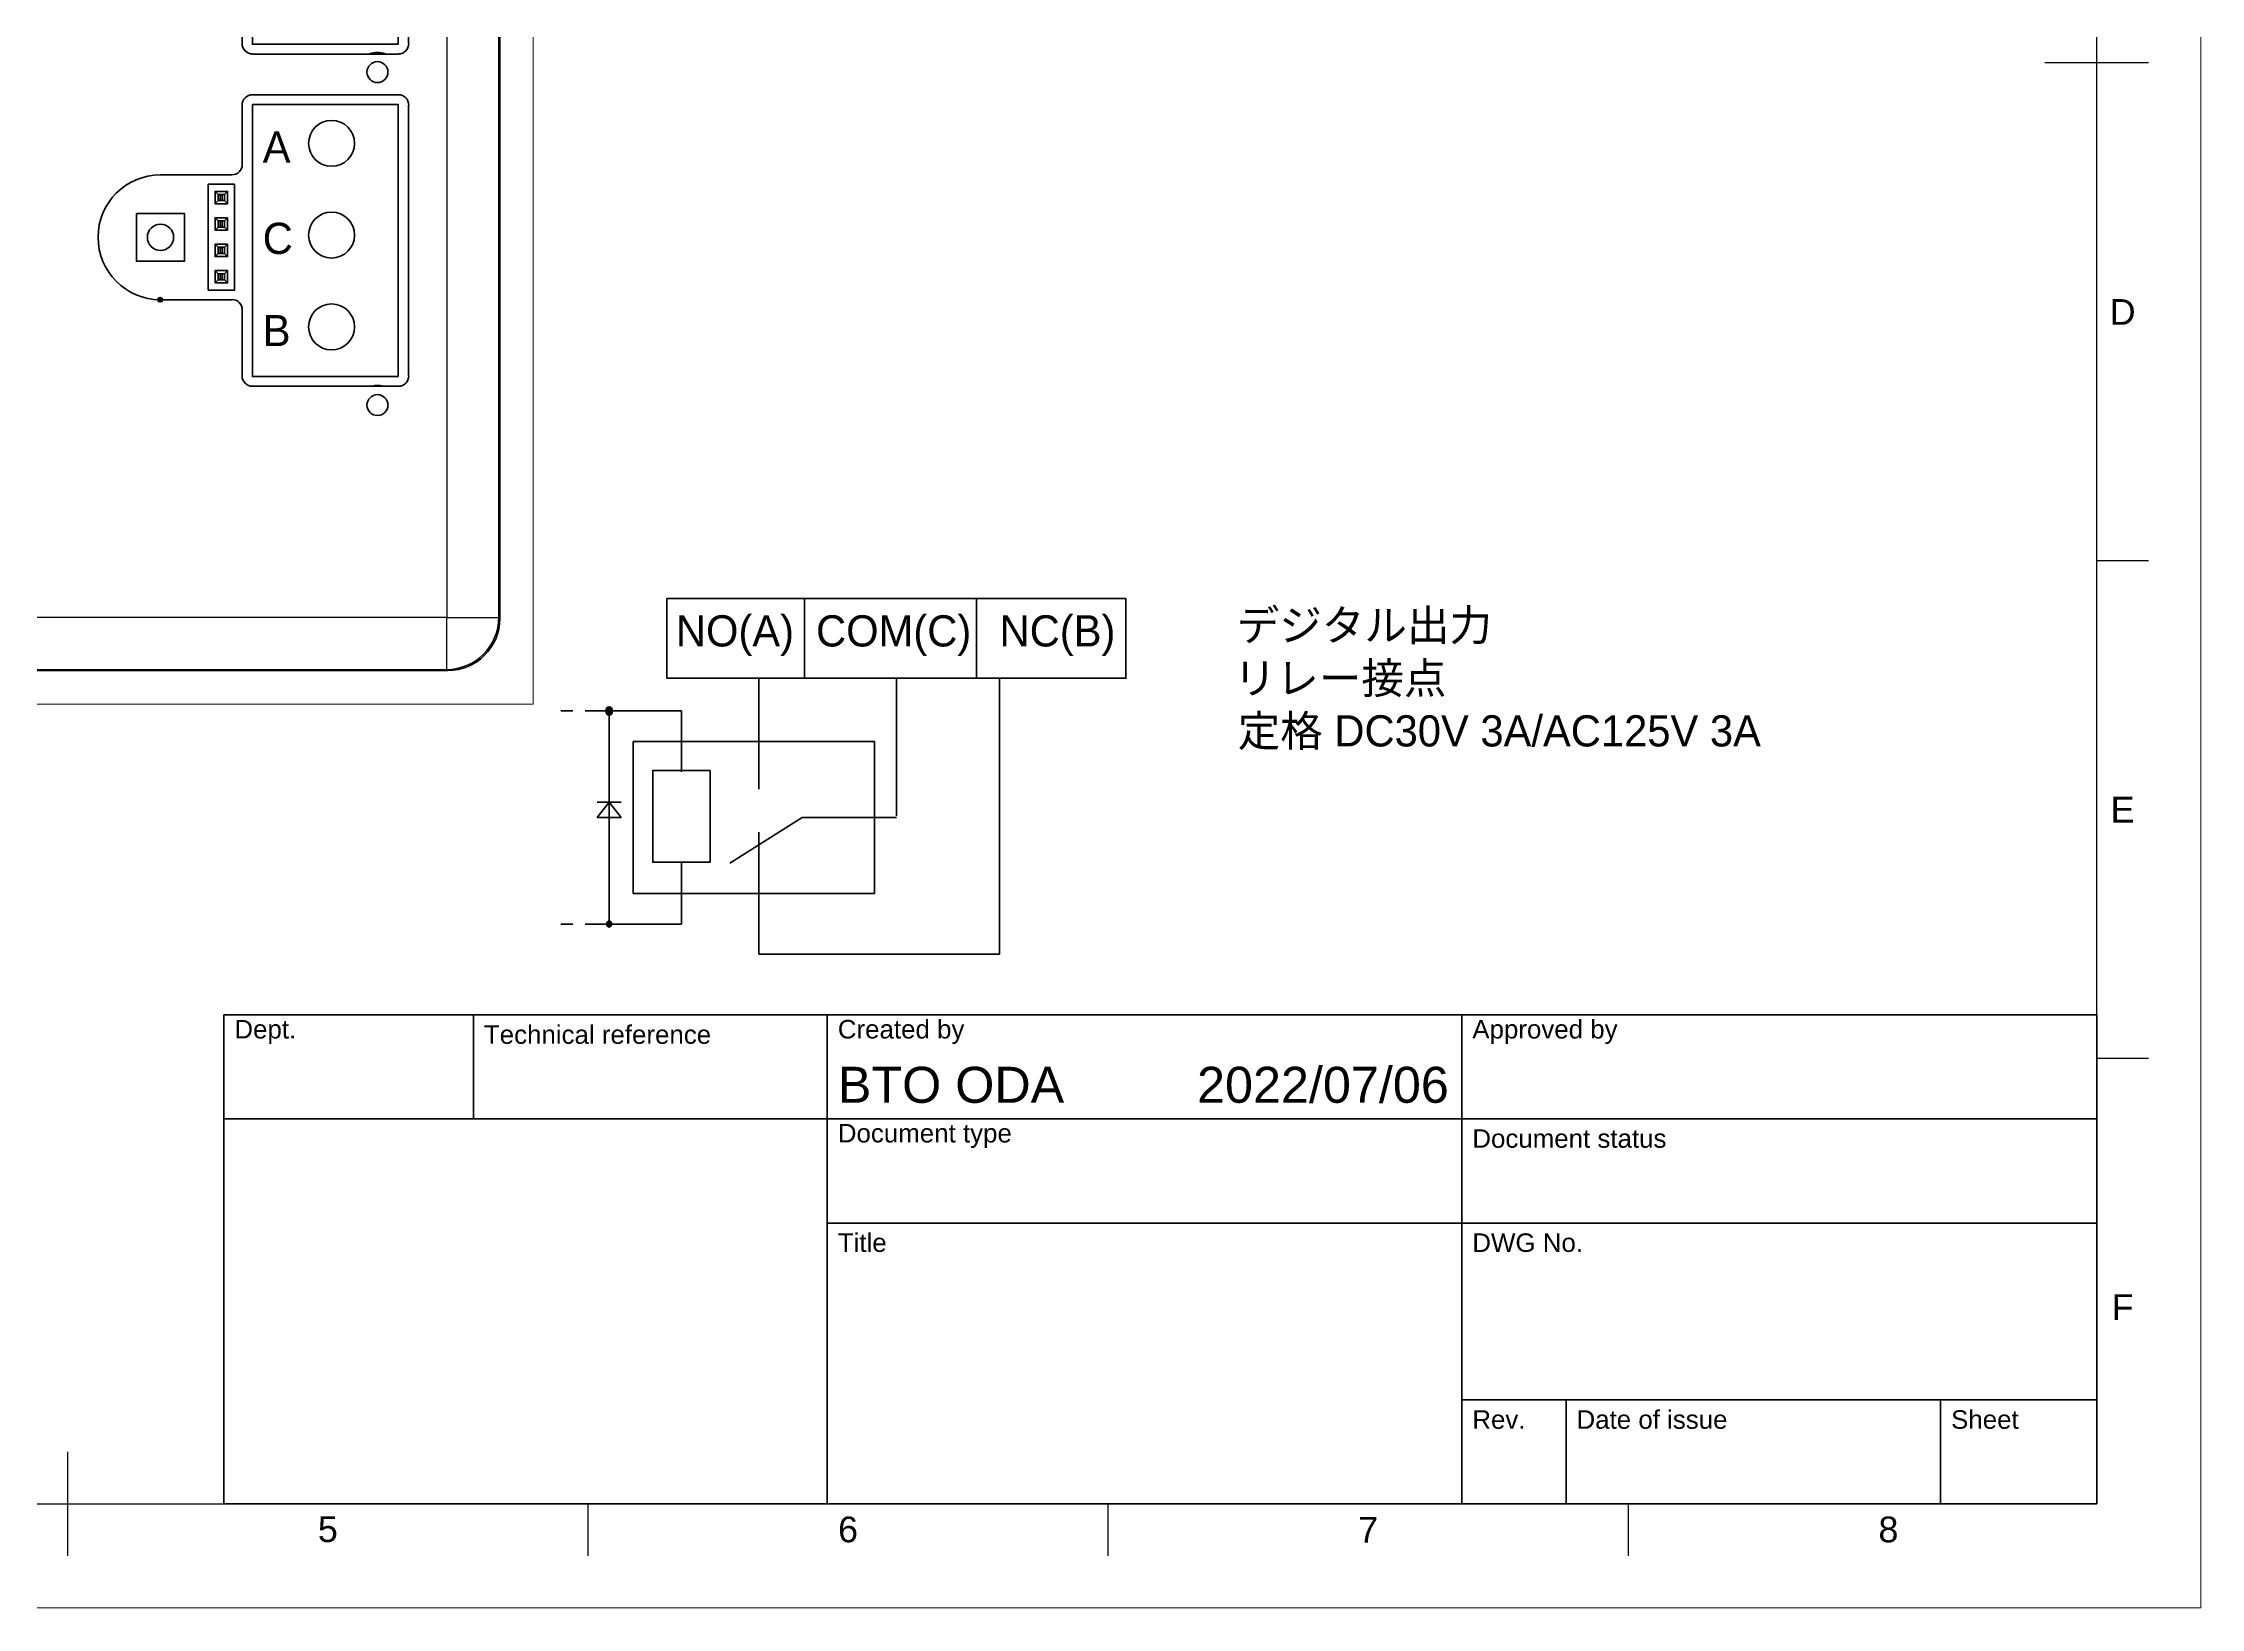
# Model space of a CAD drawing. Extents: x 0 to 1191, y 0 to 842.
# Drawn here: x 603 to 1191, y 0 to 426 of the extents above; entities that cross this region are included whole.
import ezdxf

# ---------------------------------------------------------------- set-up
doc = ezdxf.new("R2010")
doc.units = 0
doc.header["$MEASUREMENT"] = 0
for name, color, linetype, lineweight in [('レイヤー 1', 7, 'Continuous', 0), ('端子台', 7, 'Continuous', 0), ('説明', 7, 'Continuous', 0)]:
    doc.layers.add(name, color=color, linetype=linetype, lineweight=lineweight)

# ---------------------------------------------------------------- blocks, each defined once
blk = doc.blocks.new('Block_0')
at = {"layer": 'レイヤー 1'}
h = blk.add_hatch(color=7, dxfattribs=at)
h.dxf.hatch_style = 2
h.paths.add_polyline_path([(635.22, 356.4), (635.16, 356.7), (634.98, 356.94), (634.68, 357.06), (634.44, 357.06), (634.14, 356.94), (633.96, 356.7), (633.9, 356.4), (633.96, 356.1), (634.14, 355.86), (634.44, 355.74), (634.68, 355.74), (634.98, 355.86), (635.16, 356.1)])
at = {"layer": 'レイヤー 1', "color": 7, "lineweight": 50}
for p, q in [((727.08, 269.52), (727.08, 723.12)), ((702.24, 499.86), (702.24, 426.18)), ((656.88, 426.18), (656.88, 443.16)), ((699.42, 423.3), (659.7, 423.3)), ((659.7, 412.2), (699.42, 412.2)), ((656.88, 393.24), (656.88, 409.38)), ((702.24, 409.38), (702.24, 335.64)), ((634.56, 390.42), (654.06, 390.42)), ((650.34, 385.08), (650.34, 383.4)), ((651.48, 383.52), (650.94, 383.52)), ((651.48, 376.32), (650.94, 376.32)), ((652.08, 376.2), (652.08, 377.88)), ((652.08, 370.68), (650.34, 370.68)), ((651.48, 369.12), (650.94, 369.12)), ((650.34, 363.48), (650.34, 361.8)), ((651.48, 361.92), (650.94, 361.92)), ((654.06, 356.4), (634.56, 356.4)), ((656.88, 335.64), (656.88, 353.58)), ((699.42, 332.82), (659.7, 332.82)), ((498.78, 255.36), (712.92, 255.36))]:
    blk.add_line(p, q, dxfattribs=at)
at = {"layer": 'レイヤー 1', "color": 7, "lineweight": 25}
for p, q in [((712.62, 722.82), (712.62, 269.82)), ((712.62, 269.82), (499.08, 269.82))]:
    blk.add_line(p, q, dxfattribs=at)
at = {"layer": 'レイヤー 1'}
blk.add_lwpolyline([(475.5, 246.24), (736.2, 246.24), (736.2, 746.4), (475.5, 746.4), (475.5, 246.24)], dxfattribs=at)
at = {"layer": 'レイヤー 1', "color": 7, "lineweight": 25}
for points in [[(727.08, 269.52), (726.78, 269.82), (726.78, 722.82), (727.08, 723.12)], [(712.62, 255.66), (712.62, 255.84), (712.62, 256.26), (712.62, 256.92), (712.62, 257.76), (712.62, 258.78), (712.62, 259.98), (712.62, 261.36), (712.62, 262.92), (712.62, 264.54), (712.62, 266.28), (712.62, 268.02), (712.62, 269.82), (714.42, 269.82), (716.16, 269.82), (717.9, 269.82), (719.52, 269.82), (721.08, 269.82), (722.46, 269.82), (723.66, 269.82), (724.68, 269.82), (725.52, 269.82), (726.18, 269.82), (726.6, 269.82), (726.78, 269.82)], [(499.08, 255.66), (712.62, 255.66), (712.92, 255.36)]]:
    blk.add_lwpolyline(points, dxfattribs=at)
at = {"layer": 'レイヤー 1', "color": 7, "lineweight": 50}
for points in [[(699.42, 426), (659.7, 426), (659.7, 500.04), (699.42, 500.04), (699.42, 426)], [(699.42, 335.46), (659.7, 335.46), (659.7, 409.56), (699.42, 409.56), (699.42, 335.46)], [(654.84, 387.84), (647.64, 387.84), (647.64, 359.04), (654.84, 359.04), (654.84, 387.84)], [(649.5, 382.56), (652.92, 382.56), (652.92, 385.92), (649.5, 385.92), (649.5, 382.56)], [(652.92, 385.92), (652.08, 385.08), (650.34, 385.08), (649.5, 385.92)], [(649.5, 382.56), (650.34, 383.4), (652.08, 383.4)], [(650.34, 383.4), (652.08, 383.4), (652.08, 385.08), (650.34, 385.08), (650.34, 383.4)], [(650.94, 385.08), (650.94, 384.96), (651.48, 384.96)], [(650.94, 384.96), (650.94, 383.52), (650.94, 383.4)], [(651.48, 385.08), (651.48, 384.96), (651.48, 383.52), (651.48, 383.4)], [(652.92, 382.56), (652.08, 383.4), (652.08, 385.08)], [(628.08, 379.92), (628.08, 366.9), (641.16, 366.9), (641.16, 379.92), (628.08, 379.92)], [(652.92, 378.72), (649.5, 378.72), (649.5, 375.36), (652.92, 375.36), (652.92, 378.72)], [(649.5, 378.72), (650.34, 377.88), (650.34, 376.2)], [(652.92, 378.72), (652.08, 377.88), (650.34, 377.88)], [(650.34, 376.2), (652.08, 376.2), (652.08, 377.88), (650.34, 377.88), (650.34, 376.2)], [(650.94, 377.88), (650.94, 377.76), (651.48, 377.76)], [(650.94, 377.76), (650.94, 376.32), (650.94, 376.2)], [(651.48, 377.88), (651.48, 377.76), (651.48, 376.32), (651.48, 376.2)], [(649.5, 375.36), (650.34, 376.2), (652.08, 376.2), (652.92, 375.36)], [(649.5, 371.52), (649.5, 368.16), (652.92, 368.16), (652.92, 371.52), (649.5, 371.52)], [(649.5, 371.52), (650.34, 370.68), (650.34, 369)], [(650.34, 369), (652.08, 369), (652.08, 370.68), (650.34, 370.68), (650.34, 369)], [(650.94, 370.68), (650.94, 370.56), (651.48, 370.56)], [(650.94, 370.56), (650.94, 369.12), (650.94, 369)], [(651.48, 370.68), (651.48, 370.56), (651.48, 369.12), (651.48, 369)], [(652.92, 368.16), (652.08, 369), (652.08, 370.68), (652.92, 371.52)], [(649.5, 368.16), (650.34, 369), (652.08, 369)], [(649.5, 360.96), (652.92, 360.96), (652.92, 364.32), (649.5, 364.32), (649.5, 360.96)], [(652.92, 364.32), (652.08, 363.48), (650.34, 363.48), (649.5, 364.32)], [(649.5, 360.96), (650.34, 361.8), (652.08, 361.8)], [(650.34, 361.8), (652.08, 361.8), (652.08, 363.48), (650.34, 363.48), (650.34, 361.8)], [(650.94, 363.48), (650.94, 363.36), (651.48, 363.36)], [(650.94, 363.36), (650.94, 361.92), (650.94, 361.8)], [(651.48, 363.48), (651.48, 363.36), (651.48, 361.92), (651.48, 361.8)], [(652.92, 360.96), (652.08, 361.8), (652.08, 363.48)]]:
    blk.add_lwpolyline(points, dxfattribs=at)
at = {"layer": 'レイヤー 1'}
blk.add_lwpolyline([(635.22, 356.4), (635.16, 356.7), (634.98, 356.94), (634.68, 357.06), (634.44, 357.06), (634.14, 356.94), (633.96, 356.7), (633.9, 356.4), (633.96, 356.1), (634.14, 355.86), (634.44, 355.74), (634.68, 355.74), (634.98, 355.86), (635.16, 356.1)], close=True, dxfattribs=at)
at = {"layer": 'レイヤー 1', "color": 7, "lineweight": 0}
blk.add_lwpolyline([(635.22, 356.4), (635.16, 356.7), (634.98, 356.94), (634.68, 357.06), (634.44, 357.06), (634.14, 356.94), (633.96, 356.7), (633.9, 356.4), (633.96, 356.1), (634.14, 355.86), (634.44, 355.74), (634.68, 355.74), (634.98, 355.86), (635.16, 356.1)], close=True, dxfattribs=at)
at = {"layer": 'レイヤー 1', "color": 7, "lineweight": 50}
for points in [[(656.88, 426.21), (656.88, 424.64), (658.16, 423.36), (659.73, 423.36)], [(695.84, 423.36), (694.5, 423.92), (693, 423.92), (691.66, 423.36)], [(699.45, 423.36), (701.02, 423.36), (702.3, 424.64), (702.3, 426.21)], [(659.73, 412.26), (658.16, 412.26), (656.88, 410.98), (656.88, 409.41)], [(702.3, 409.41), (702.3, 410.98), (701.02, 412.26), (699.45, 412.26)], [(654.09, 390.42), (655.66, 390.42), (656.94, 391.7), (656.94, 393.27)], [(656.94, 353.61), (656.94, 355.18), (655.66, 356.46), (654.09, 356.46)], [(656.88, 335.67), (656.88, 334.1), (658.16, 332.82), (659.73, 332.82)], [(699.45, 332.82), (701.02, 332.82), (702.3, 334.1), (702.3, 335.67)], [(695.24, 332.85), (694.27, 333.13), (693.23, 333.13), (692.26, 332.85)], [(712.9, 255.36), (720.73, 255.36), (727.08, 261.71), (727.08, 269.54)]]:
    blk.add_open_spline(points, degree=3, dxfattribs=at)
for points, knots in [([(696.6, 418.41), (696.6, 419.98), (695.32, 421.26), (693.75, 421.26), (692.18, 421.26), (690.9, 419.98), (690.9, 418.41), (690.9, 416.84), (692.18, 415.56), (693.75, 415.56), (695.32, 415.56), (696.6, 416.84), (696.6, 418.41)], [0, 0, 0, 0, 1, 1, 1, 2, 2, 2, 3, 3, 3, 4, 4, 4, 4]), ([(634.58, 390.42), (625.21, 390.38), (617.64, 382.78), (617.64, 373.41), (617.64, 364.04), (625.21, 356.44), (634.58, 356.4)], [0, 0, 0, 0, 1, 1, 1, 2, 2, 2, 2]), ([(631.08, 373.41), (631.08, 371.44), (632.68, 369.84), (634.65, 369.84), (636.62, 369.84), (638.22, 371.44), (638.22, 373.41), (638.22, 375.38), (636.62, 376.98), (634.65, 376.98), (632.68, 376.98), (631.08, 375.38), (631.08, 373.41)], [0, 0, 0, 0, 1, 1, 1, 2, 2, 2, 3, 3, 3, 4, 4, 4, 4]), ([(696.6, 327.69), (696.6, 329.26), (695.32, 330.54), (693.75, 330.54), (692.18, 330.54), (690.9, 329.26), (690.9, 327.69), (690.9, 326.12), (692.18, 324.84), (693.75, 324.84), (695.32, 324.84), (696.6, 326.12), (696.6, 327.69)], [0, 0, 0, 0, 1, 1, 1, 2, 2, 2, 3, 3, 3, 4, 4, 4, 4])]:
    blk.add_open_spline(points, degree=3, knots=knots, dxfattribs=at)
at = {"layer": 'レイヤー 1', "color": 7, "lineweight": 25}
blk.add_open_spline([(712.63, 255.69), (720.44, 255.71), (726.79, 262.06), (726.81, 269.87)], degree=3, dxfattribs=at)
blk = doc.blocks.new('Block_1')
at = {"layer": 'レイヤー 1', "color": 7, "lineweight": 25}
for p, q in [((1176.3, 420.9), (1147.98, 420.9)), ((1176.3, 285.3), (1162.14, 285.3)), ((1176.3, 149.7), (1162.14, 149.7)), ((609.42, 14.16), (609.42, 42.48)), ((56.64, 28.32), (1162.14, 28.32)), ((751.14, 14.16), (751.14, 28.32)), ((892.86, 14.16), (892.86, 28.32)), ((1034.58, 14.16), (1034.58, 28.32))]:
    blk.add_line(p, q, dxfattribs=at)
at = {"layer": 'レイヤー 1'}
blk.add_lwpolyline([(0, 0), (1190.52, 0), (1190.52, 841.86), (0, 841.86), (0, 0)], dxfattribs=at)
at = {"layer": 'レイヤー 1', "color": 7, "lineweight": 25}
blk.add_lwpolyline([(1162.14, 28.32), (1162.14, 813.48), (56.64, 813.48), (56.64, 28.32)], dxfattribs=at)
blk = doc.blocks.new('Block_2')
at = {"layer": 'レイヤー 1'}
blk.add_lwpolyline([(0, 0), (1190.52, 0), (1190.52, 841.86), (0, 841.86), (0, 0)], dxfattribs=at)
blk = doc.blocks.new('Block_3')
at = {"layer": 'レイヤー 1', "color": 7, "lineweight": 35}
for p, q in [((719.94, 133.2), (719.94, 161.52)), ((816.3, 28.32), (816.3, 161.52)), ((989.22, 28.32), (989.22, 161.52)), ((1162.14, 28.32), (1162.14, 161.52)), ((651.9, 133.2), (1162.14, 133.2)), ((816.3, 104.82), (1162.14, 104.82)), ((989.22, 56.64), (1162.14, 56.64)), ((1017.6, 28.32), (1017.6, 56.64)), ((1119.6, 28.32), (1119.6, 56.64)), ((651.9, 28.32), (1162.14, 28.32))]:
    blk.add_line(p, q, dxfattribs=at)
at = {"layer": 'レイヤー 1'}
blk.add_lwpolyline([(0, 0), (1190.52, 0), (1190.52, 841.86), (0, 841.86), (0, 0)], dxfattribs=at)
at = {"layer": 'レイヤー 1', "color": 7, "lineweight": 35}
blk.add_lwpolyline([(1162.14, 161.52), (651.9, 161.52), (651.9, 28.32)], dxfattribs=at)
at = {"layer": 'レイヤー 1', "char_height": 0.2, "attachment_point": 7}
for s, insert in [('\\C7;\\FArial|b0|i0|c1;\\H7.008945;\\W1.000000;D', (1165.68, 349.56)), ('\\C7;\\FArial|b0|i0|c1;\\H7.008945;\\W1.000000;E', (1165.92, 213.96)), ('\\C7;\\FArial|b0|i0|c1;\\H5.046411;\\W1.000000;Dept.', (654.78, 153.6)), ('\\C7;\\FArial|b0|i0|c1;\\H5.046411;\\W1.000000;Technical reference', (722.76, 153.6)), ('\\C7;\\FArial|b0|i0|c1;\\H5.046411;\\W1.000000;Created by', (819.18, 153.6)), ('\\C7;\\FArial|b0|i0|c1;\\H5.046411;\\W1.000000;Approved by', (992.04, 153.6)), ('\\C7;\\FArial|b0|i0|c1;\\H9.812498;\\W1.000000;BTO ODA', (819.18, 137.46)), ('\\C7;\\FArial|b0|i0|c1;\\H9.812498;\\W1.000000;2022/07/06', (917.04, 137.46)), ('\\C7;\\FArial|b0|i0|c1;\\H5.046411;\\W1.000000;Document type', (819.18, 125.28)), ('\\C7;\\FArial|b0|i0|c1;\\H5.046411;\\W1.000000;Document status', (992.04, 125.28)), ('\\C7;\\FArial|b0|i0|c1;\\H5.046411;\\W1.000000;Title', (819.18, 96.9)), ('\\C7;\\FArial|b0|i0|c1;\\H5.046411;\\W1.000000;DWG No.', (992.04, 96.9)), ('\\C7;\\FArial|b0|i0|c1;\\H7.008945;\\W1.000000;F', (1166.22, 78.42)), ('\\C7;\\FArial|b0|i0|c1;\\H5.046411;\\W1.000000;Rev.', (992.04, 48.72)), ('\\C7;\\FArial|b0|i0|c1;\\H5.046411;\\W1.000000;Date of issue', (1020.42, 48.72)), ('\\C7;\\FArial|b0|i0|c1;\\H5.046411;\\W1.000000;Sheet', (1122.48, 48.72)), ('\\C7;\\FArial|b0|i0|c1;\\H7.008945;\\W1.000000;5', (677.52, 17.82)), ('\\C7;\\FArial|b0|i0|c1;\\H7.008945;\\W1.000000;6', (819.24, 17.76)), ('\\C7;\\FArial|b0|i0|c1;\\H7.008945;\\W1.000000;7', (960.96, 17.76)), ('\\C7;\\FArial|b0|i0|c1;\\H7.008945;\\W1.000000;8', (1102.68, 17.76))]:
    blk.add_mtext(s, dxfattribs=dict(at, insert=insert))
blk = doc.blocks.new('Block_7')
at = {"layer": '説明'}
h = blk.add_hatch(color=134, dxfattribs=at)
h.dxf.hatch_style = 2
edge = h.paths.add_edge_path()
edge.add_spline(control_points=[(772.62, 275), (772.62, 275), (897.62, 275), (897.62, 275)], knot_values=[0, 0, 0, 0, 1, 1, 1, 1], degree=3, periodic=0)
edge.add_line((897.62, 275), (772.62, 275))
h = blk.add_hatch(color=134, dxfattribs=at)
h.dxf.hatch_style = 2
edge = h.paths.add_edge_path()
edge.add_spline(control_points=[(772.62, 253.25), (772.62, 253.25), (772.62, 275), (772.62, 275)], knot_values=[0, 0, 0, 0, 1, 1, 1, 1], degree=3, periodic=0)
edge.add_line((772.62, 275), (772.62, 253.25))
h = blk.add_hatch(color=134, dxfattribs=at)
h.dxf.hatch_style = 2
edge = h.paths.add_edge_path()
edge.add_spline(control_points=[(810.12, 275), (810.12, 275), (810.12, 253.25), (810.12, 253.25)], knot_values=[0, 0, 0, 0, 1, 1, 1, 1], degree=3, periodic=0)
edge.add_line((810.12, 253.25), (810.12, 275))
h = blk.add_hatch(color=134, dxfattribs=at)
h.dxf.hatch_style = 2
edge = h.paths.add_edge_path()
edge.add_spline(control_points=[(857, 275), (857, 275), (857, 253.25), (857, 253.25)], knot_values=[0, 0, 0, 0, 1, 1, 1, 1], degree=3, periodic=0)
edge.add_line((857, 253.25), (857, 275))
h = blk.add_hatch(color=134, dxfattribs=at)
h.dxf.hatch_style = 2
edge = h.paths.add_edge_path()
edge.add_spline(control_points=[(897.62, 253.25), (897.62, 253.25), (772.62, 253.25), (772.62, 253.25)], knot_values=[0, 0, 0, 0, 1, 1, 1, 1], degree=3, periodic=0)
edge.add_line((772.62, 253.25), (897.62, 253.25))
h = blk.add_hatch(color=134, dxfattribs=at)
h.dxf.hatch_style = 2
edge = h.paths.add_edge_path()
edge.add_spline(control_points=[(797.62, 223.02), (797.62, 223.02), (797.62, 253.12), (797.62, 253.12)], knot_values=[0, 0, 0, 0, 1, 1, 1, 1], degree=3, periodic=0)
edge.add_line((797.62, 253.12), (797.62, 223.02))
h = blk.add_hatch(color=134, dxfattribs=at)
h.dxf.hatch_style = 2
edge = h.paths.add_edge_path()
edge.add_spline(control_points=[(835.12, 215.81), (835.12, 215.81), (835.12, 253.12), (835.12, 253.12)], knot_values=[0, 0, 0, 0, 1, 1, 1, 1], degree=3, periodic=0)
edge.add_line((835.12, 253.12), (835.12, 215.81))
h = blk.add_hatch(color=134, dxfattribs=at)
h.dxf.hatch_style = 2
edge = h.paths.add_edge_path()
edge.add_spline(control_points=[(863.25, 178.12), (863.25, 178.12), (863.25, 253.12), (863.25, 253.12)], knot_values=[0, 0, 0, 0, 1, 1, 1, 1], degree=3, periodic=0)
edge.add_line((863.25, 253.12), (863.25, 178.12))
h = blk.add_hatch(color=134, dxfattribs=at)
h.dxf.hatch_style = 2
edge = h.paths.add_edge_path()
edge.add_spline(control_points=[(756.89, 244.35), (756.89, 244.35), (750.32, 244.35), (750.32, 244.35)], knot_values=[0, 0, 0, 0, 1, 1, 1, 1], degree=3, periodic=0)
edge.add_line((750.32, 244.35), (756.89, 244.35))
h = blk.add_hatch(color=134, dxfattribs=at)
h.dxf.hatch_style = 2
edge = h.paths.add_edge_path()
edge.add_ellipse((756.89, 244.35), major_axis=(0, 1.17), ratio=0.791981, start_angle=0, end_angle=360)
h = blk.add_hatch(color=134, dxfattribs=at)
h.dxf.hatch_style = 2
edge = h.paths.add_edge_path()
edge.add_spline(control_points=[(760.17, 244.35), (760.17, 244.35), (756.89, 244.35), (756.89, 244.35)], knot_values=[0, 0, 0, 0, 1, 1, 1, 1], degree=3, periodic=0)
edge.add_line((756.89, 244.35), (760.17, 244.35))
h = blk.add_hatch(color=134, dxfattribs=at)
h.dxf.hatch_style = 2
edge = h.paths.add_edge_path()
edge.add_spline(control_points=[(756.89, 244.35), (756.89, 244.35), (756.89, 186.3), (756.89, 186.3)], knot_values=[0, 0, 0, 0, 1, 1, 1, 1], degree=3, periodic=0)
edge.add_line((756.89, 186.3), (756.89, 244.35))
h = blk.add_hatch(color=134, dxfattribs=at)
h.dxf.hatch_style = 2
edge = h.paths.add_edge_path()
edge.add_spline(control_points=[(776.59, 244.35), (776.59, 244.35), (760.17, 244.35), (760.17, 244.35)], knot_values=[0, 0, 0, 0, 1, 1, 1, 1], degree=3, periodic=0)
edge.add_line((760.17, 244.35), (776.59, 244.35))
h = blk.add_hatch(color=134, dxfattribs=at)
h.dxf.hatch_style = 2
edge = h.paths.add_edge_path()
edge.add_spline(control_points=[(776.59, 227.76), (776.59, 227.76), (776.59, 244.35), (776.59, 244.35)], knot_values=[0, 0, 0, 0, 1, 1, 1, 1], degree=3, periodic=0)
edge.add_line((776.59, 244.35), (776.59, 227.76))
h = blk.add_hatch(color=134, dxfattribs=at)
h.dxf.hatch_style = 2
edge = h.paths.add_edge_path()
edge.add_spline(control_points=[(763.45, 236.06), (763.45, 236.06), (829.13, 236.06), (829.13, 236.06)], knot_values=[0, 0, 0, 0, 1, 1, 1, 1], degree=3, periodic=0)
edge.add_line((829.13, 236.06), (763.45, 236.06))
h = blk.add_hatch(color=134, dxfattribs=at)
h.dxf.hatch_style = 2
edge = h.paths.add_edge_path()
edge.add_spline(control_points=[(763.45, 194.59), (763.45, 194.59), (763.45, 236.06), (763.45, 236.06)], knot_values=[0, 0, 0, 0, 1, 1, 1, 1], degree=3, periodic=0)
edge.add_line((763.45, 236.06), (763.45, 194.59))
h = blk.add_hatch(color=134, dxfattribs=at)
h.dxf.hatch_style = 2
edge = h.paths.add_edge_path()
edge.add_spline(control_points=[(829.13, 236.06), (829.13, 236.06), (829.13, 194.59), (829.13, 194.59)], knot_values=[0, 0, 0, 0, 1, 1, 1, 1], degree=3, periodic=0)
edge.add_line((829.13, 194.59), (829.13, 236.06))
h = blk.add_hatch(color=134, dxfattribs=at)
h.dxf.hatch_style = 2
edge = h.paths.add_edge_path()
edge.add_spline(control_points=[(756.89, 219.47), (756.89, 219.47), (753.6, 215.32), (753.6, 215.32)], knot_values=[0, 0, 0, 0, 1, 1, 1, 1], degree=3, periodic=0)
edge.add_line((753.6, 215.32), (756.89, 219.47))
h = blk.add_hatch(color=134, dxfattribs=at)
h.dxf.hatch_style = 2
edge = h.paths.add_edge_path()
edge.add_spline(control_points=[(753.6, 219.47), (753.6, 219.47), (760.17, 219.47), (760.17, 219.47)], knot_values=[0, 0, 0, 0, 1, 1, 1, 1], degree=3, periodic=0)
edge.add_line((760.17, 219.47), (753.6, 219.47))
h = blk.add_hatch(color=134, dxfattribs=at)
h.dxf.hatch_style = 2
edge = h.paths.add_edge_path()
edge.add_spline(control_points=[(760.17, 215.32), (760.17, 215.32), (756.89, 219.47), (756.89, 219.47)], knot_values=[0, 0, 0, 0, 1, 1, 1, 1], degree=3, periodic=0)
edge.add_line((756.89, 219.47), (760.17, 215.32))
h = blk.add_hatch(color=134, dxfattribs=at)
h.dxf.hatch_style = 2
edge = h.paths.add_edge_path()
edge.add_spline(control_points=[(753.6, 215.32), (753.6, 215.32), (760.17, 215.32), (760.17, 215.32)], knot_values=[0, 0, 0, 0, 1, 1, 1, 1], degree=3, periodic=0)
edge.add_line((760.17, 215.32), (753.6, 215.32))
h = blk.add_hatch(color=134, dxfattribs=at)
h.dxf.hatch_style = 2
edge = h.paths.add_edge_path()
edge.add_spline(control_points=[(809.43, 215.32), (809.43, 215.32), (789.73, 202.88), (789.73, 202.88)], knot_values=[0, 0, 0, 0, 1, 1, 1, 1], degree=3, periodic=0)
edge.add_line((789.73, 202.88), (809.43, 215.32))
h = blk.add_hatch(color=134, dxfattribs=at)
h.dxf.hatch_style = 2
edge = h.paths.add_edge_path()
edge.add_spline(control_points=[(835.12, 215.32), (835.12, 215.32), (809.43, 215.32), (809.43, 215.32)], knot_values=[0, 0, 0, 0, 1, 1, 1, 1], degree=3, periodic=0)
edge.add_line((809.43, 215.32), (835.12, 215.32))
h = blk.add_hatch(color=134, dxfattribs=at)
h.dxf.hatch_style = 2
edge = h.paths.add_edge_path()
edge.add_spline(control_points=[(797.62, 211.3), (797.62, 211.3), (797.62, 178.12), (797.62, 178.12)], knot_values=[0, 0, 0, 0, 1, 1, 1, 1], degree=3, periodic=0)
edge.add_line((797.62, 178.12), (797.62, 211.3))
h = blk.add_hatch(color=134, dxfattribs=at)
h.dxf.hatch_style = 2
edge = h.paths.add_edge_path()
edge.add_spline(control_points=[(776.59, 202.88), (776.59, 202.88), (776.59, 186.3), (776.59, 186.3)], knot_values=[0, 0, 0, 0, 1, 1, 1, 1], degree=3, periodic=0)
edge.add_line((776.59, 186.3), (776.59, 202.88))
h = blk.add_hatch(color=134, dxfattribs=at)
h.dxf.hatch_style = 2
edge = h.paths.add_edge_path()
edge.add_spline(control_points=[(829.13, 194.59), (829.13, 194.59), (763.45, 194.59), (763.45, 194.59)], knot_values=[0, 0, 0, 0, 1, 1, 1, 1], degree=3, periodic=0)
edge.add_line((763.45, 194.59), (829.13, 194.59))
h = blk.add_hatch(color=134, dxfattribs=at)
h.dxf.hatch_style = 2
edge = h.paths.add_edge_path()
edge.add_spline(control_points=[(756.89, 186.3), (756.89, 186.3), (750.32, 186.3), (750.32, 186.3)], knot_values=[0, 0, 0, 0, 1, 1, 1, 1], degree=3, periodic=0)
edge.add_line((750.32, 186.3), (756.89, 186.3))
h = blk.add_hatch(color=134, dxfattribs=at)
h.dxf.hatch_style = 2
edge = h.paths.add_edge_path()
edge.add_ellipse((756.89, 186.3), major_axis=(0, 0.829), ratio=0.791981, start_angle=0, end_angle=360)
h = blk.add_hatch(color=134, dxfattribs=at)
h.dxf.hatch_style = 2
edge = h.paths.add_edge_path()
edge.add_spline(control_points=[(760.17, 186.3), (760.17, 186.3), (756.89, 186.3), (756.89, 186.3)], knot_values=[0, 0, 0, 0, 1, 1, 1, 1], degree=3, periodic=0)
edge.add_line((756.89, 186.3), (760.17, 186.3))
h = blk.add_hatch(color=134, dxfattribs=at)
h.dxf.hatch_style = 2
edge = h.paths.add_edge_path()
edge.add_spline(control_points=[(776.59, 186.3), (776.59, 186.3), (760.17, 186.3), (760.17, 186.3)], knot_values=[0, 0, 0, 0, 1, 1, 1, 1], degree=3, periodic=0)
edge.add_line((760.17, 186.3), (776.59, 186.3))
h = blk.add_hatch(color=134, dxfattribs=at)
h.dxf.hatch_style = 2
edge = h.paths.add_edge_path()
edge.add_spline(control_points=[(797.62, 178.12), (797.62, 178.12), (863.25, 178.12), (863.25, 178.12)], knot_values=[0, 0, 0, 0, 1, 1, 1, 1], degree=3, periodic=0)
edge.add_line((863.25, 178.12), (797.62, 178.12))
at = {"layer": '説明', "color": 138, "lineweight": 35}
for centre, major_axis in [((756.89, 244.35), (0, 1.17)), ((756.89, 186.3), (0, 0.829))]:
    blk.add_ellipse(centre, major_axis=major_axis, ratio=0.791981, dxfattribs=at)
for points in [[(772.62, 275), (772.62, 275), (897.62, 275), (897.62, 275)], [(772.62, 253.25), (772.62, 253.25), (772.62, 275), (772.62, 275)], [(810.12, 275), (810.12, 275), (810.12, 253.25), (810.12, 253.25)], [(857, 275), (857, 275), (857, 253.25), (857, 253.25)], [(897.62, 253.25), (897.62, 253.25), (772.62, 253.25), (772.62, 253.25)], [(797.62, 223.02), (797.62, 223.02), (797.62, 253.12), (797.62, 253.12)], [(835.12, 215.81), (835.12, 215.81), (835.12, 253.12), (835.12, 253.12)], [(863.25, 178.12), (863.25, 178.12), (863.25, 253.12), (863.25, 253.12)], [(756.89, 244.35), (756.89, 244.35), (750.32, 244.35), (750.32, 244.35)], [(760.17, 244.35), (760.17, 244.35), (756.89, 244.35), (756.89, 244.35)], [(756.89, 244.35), (756.89, 244.35), (756.89, 186.3), (756.89, 186.3)], [(776.59, 244.35), (776.59, 244.35), (760.17, 244.35), (760.17, 244.35)], [(776.59, 227.76), (776.59, 227.76), (776.59, 244.35), (776.59, 244.35)], [(763.45, 236.06), (763.45, 236.06), (829.13, 236.06), (829.13, 236.06)], [(763.45, 194.59), (763.45, 194.59), (763.45, 236.06), (763.45, 236.06)], [(829.13, 236.06), (829.13, 236.06), (829.13, 194.59), (829.13, 194.59)], [(756.89, 219.47), (756.89, 219.47), (753.6, 215.32), (753.6, 215.32)], [(753.6, 219.47), (753.6, 219.47), (760.17, 219.47), (760.17, 219.47)], [(760.17, 215.32), (760.17, 215.32), (756.89, 219.47), (756.89, 219.47)], [(753.6, 215.32), (753.6, 215.32), (760.17, 215.32), (760.17, 215.32)], [(809.43, 215.32), (809.43, 215.32), (789.73, 202.88), (789.73, 202.88)], [(835.12, 215.32), (835.12, 215.32), (809.43, 215.32), (809.43, 215.32)], [(797.62, 211.3), (797.62, 211.3), (797.62, 178.12), (797.62, 178.12)], [(776.59, 202.88), (776.59, 202.88), (776.59, 186.3), (776.59, 186.3)], [(829.13, 194.59), (829.13, 194.59), (763.45, 194.59), (763.45, 194.59)], [(756.89, 186.3), (756.89, 186.3), (750.32, 186.3), (750.32, 186.3)], [(760.17, 186.3), (760.17, 186.3), (756.89, 186.3), (756.89, 186.3)], [(776.59, 186.3), (776.59, 186.3), (760.17, 186.3), (760.17, 186.3)], [(797.62, 178.12), (797.62, 178.12), (863.25, 178.12), (863.25, 178.12)]]:
    blk.add_open_spline(points, degree=3, dxfattribs=at)
at = {"layer": '説明', "char_height": 0.2, "attachment_point": 7}
for s, insert in [('\\C7;\\FKozGoPr6N-Regular|b0|i0|c128;\\H8.496000;\\W1.000000;NO(A)', (775.06, 259.37)), ('\\C7;\\FKozGoPr6N-Regular|b0|i0|c128;\\H8.496000;\\W1.000000;COM(C)', (813.25, 259.37)), ('\\C7;\\FKozGoPr6N-Regular|b0|i0|c128;\\H8.496000;\\W1.000000;NC(B)', (863.25, 259.37))]:
    blk.add_mtext(s, dxfattribs=dict(at, insert=insert))
blk = doc.blocks.new('Block_6')
at = {"layer": '説明'}
h = blk.add_hatch(color=134, dxfattribs=at)
h.dxf.hatch_style = 2
edge = h.paths.add_edge_path()
edge.add_spline(control_points=[(897.62, 275), (897.62, 275), (897.62, 253.12), (897.62, 253.12)], knot_values=[0, 0, 0, 0, 1, 1, 1, 1], degree=3, periodic=0)
edge.add_line((897.62, 253.12), (897.62, 275))
h = blk.add_hatch(color=134, dxfattribs=at)
h.dxf.hatch_style = 2
edge = h.paths.add_edge_path()
edge.add_spline(control_points=[(747.03, 244.35), (747.03, 244.35), (743.75, 244.35), (743.75, 244.35)], knot_values=[0, 0, 0, 0, 1, 1, 1, 1], degree=3, periodic=0)
edge.add_line((743.75, 244.35), (747.03, 244.35))
h = blk.add_hatch(color=134, dxfattribs=at)
h.dxf.hatch_style = 2
edge = h.paths.add_edge_path()
edge.add_spline(control_points=[(747.03, 186.3), (747.03, 186.3), (743.75, 186.3), (743.75, 186.3)], knot_values=[0, 0, 0, 0, 1, 1, 1, 1], degree=3, periodic=0)
edge.add_line((743.75, 186.3), (747.03, 186.3))
at = {"layer": '説明', "color": 138, "lineweight": 35}
for points in [[(897.62, 275), (897.62, 275), (897.62, 253.12), (897.62, 253.12)], [(747.03, 244.35), (747.03, 244.35), (743.75, 244.35), (743.75, 244.35)], [(747.03, 186.3), (747.03, 186.3), (743.75, 186.3), (743.75, 186.3)]]:
    blk.add_open_spline(points, degree=3, dxfattribs=at)
at = {"layer": '説明'}
blk.add_blockref('Block_7', (0, 0), dxfattribs=at)
blk = doc.blocks.new('Block_5')
at = {"layer": '説明', "color": 7, "lineweight": 35}
blk.add_lwpolyline([(784.375, 203.125), (768.75, 203.125), (768.75, 228.125), (784.375, 228.125)], close=True, dxfattribs=at)
at = {"layer": '説明'}
blk.add_blockref('Block_6', (0, 0), dxfattribs=at)

msp = doc.modelspace()

# ---------------------------------------------------------------- linework, layer by layer
at = {"layer": '端子台', "color": 7, "lineweight": 35}
for centre in [(681.25, 399), (681.25, 374), (681.25, 349)]:
    msp.add_circle(centre, 6.25, dxfattribs=at)

# ---------------------------------------------------------------- block references
at = {"layer": 'レイヤー 1'}
for name in ['Block_1', 'Block_2', 'Block_3', 'Block_0']:
    msp.add_blockref(name, (0, 0), dxfattribs=at)
at = {"layer": '説明'}
msp.add_blockref('Block_5', (0, 0), dxfattribs=at)

# ---------------------------------------------------------------- texts
at = {"layer": '説明', "char_height": 0.2, "attachment_point": 7}
for s, insert in [('\\C7;\\FKozGoPr6N-Regular|b0|i0|c128;\\H8.496000;\\W1.000000;A', (662.5, 393.75)), ('\\C7;\\FKozGoPr6N-Regular|b0|i0|c128;\\H8.496000;\\W1.000000;C', (662.5, 368.75)), ('\\C7;\\FKozGoPr6N-Regular|b0|i0|c128;\\H8.496000;\\W1.000000;B', (662.5, 343.75)), ('\\C7;\\FKozGoPr6N-Regular|b0|i0|c128;\\H8.496000;\\W1.000000;デジタル出力', (927.88, 262.5)), ('\\C7;\\FKozGoPr6N-Regular|b0|i0|c128;\\H8.496000;\\W1.000000;リレー接点', (927.05, 248.1)), ('\\C7;\\FKozGoPr6N-Regular|b0|i0|c128;\\H8.496000;\\W1.000000;定格 DC30V 3A/AC125V 3A', (928.13, 233.7))]:
    msp.add_mtext(s, dxfattribs=dict(at, insert=insert))

doc.saveas('drawing.dxf')
